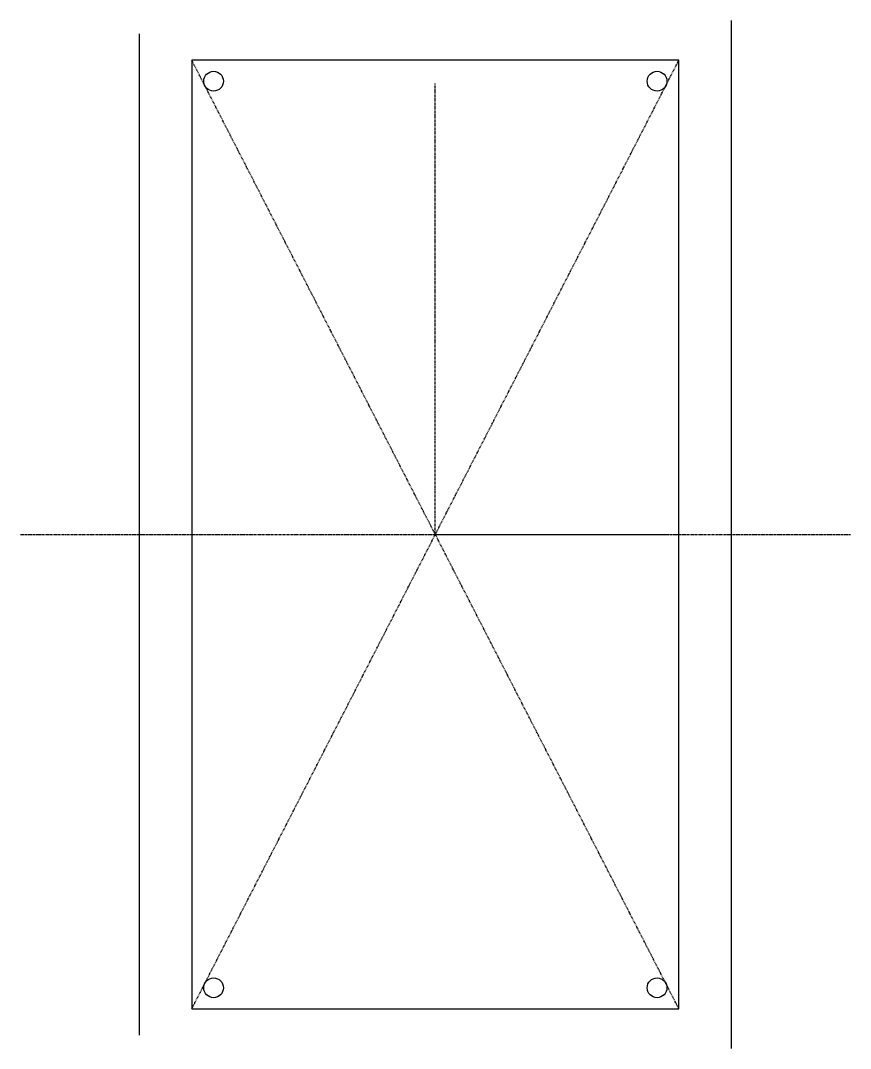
# Model space of a CAD drawing. Header units: millimetres. Extents: x 0 to 158, y -98 to 97.
import ezdxf

# ---------------------------------------------------------------- set-up
doc = ezdxf.new("R2010")
doc.units = ezdxf.units.MM
doc.linetypes.add('CHAIN', pattern=[0.7087, 0.4724, -0.0591, 0.1181, -0.0591])
doc.linetypes.add('DASHED', pattern=[0.2067, 0.1654, -0.0413])

msp = doc.modelspace()

# ---------------------------------------------------------------- linework, layer by layer
for p, q in [((135, -97.5), (135, 97.5)), ((22.5, 95), (22.5, -95))]:
    msp.add_line(p, q)
at = {"color": 190, "linetype": 'DASHED', "lineweight": 25, "true_color": 0x8018ff}
for p, q in [((32.5, -90), (125, 90)), ((125, -90), (32.5, 90))]:
    msp.add_line(p, q, dxfattribs=at)
at = {"linetype": 'CHAIN'}
for p, q in [((78.75, 0), (78.75, 85.54)), ((0, 0), (157.57, 0)), ((78.75, 0), (122.81, 0))]:
    msp.add_line(p, q, dxfattribs=at)
msp.add_lwpolyline([(32.5, -90), (125, -90), (125, 90), (32.5, 90)], close=True)
for centre in [(36.65, 86), (120.85, 86), (36.65, -86), (120.85, -86)]:
    msp.add_circle(centre, 1.87)

doc.saveas('drawing.dxf')
